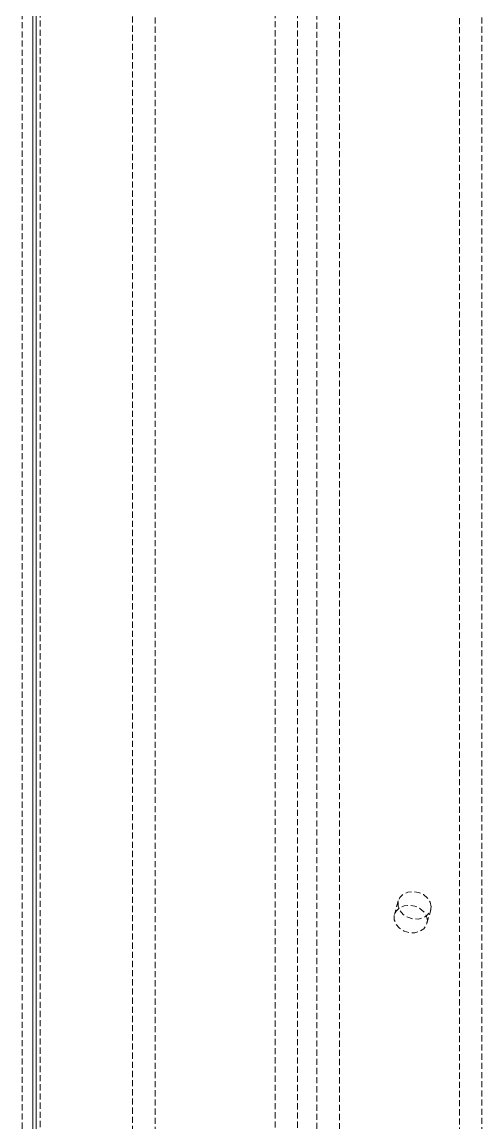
# Model space of a CAD drawing. Header units: millimetres. Extents: x 1529 to 6255, y 1713 to 5797.
# Drawn here: x 5009.7 to 5105.3, y 4724.1 to 4952.8 of the extents above; entities that cross this region are included whole.
import ezdxf

# ---------------------------------------------------------------- set-up
doc = ezdxf.new("R2010")
doc.units = ezdxf.units.MM
doc.linetypes.add('HIDDEN', pattern=[1.905, 1.27, -0.635])

msp = doc.modelspace()

# ---------------------------------------------------------------- linework, layer by layer
at = {"color": 7, "linetype": 'HIDDEN', "lineweight": 0}
for p, q in [((5075.707, 5225.055), (5075.707, 4718.8)), ((5105.337, 5222.346), (5105.337, 4716.091)), ((5071.014, 5207.95), (5071.014, 4701.695)), ((5100.644, 4698.985), (5100.644, 5127.057)), ((5009.719, 4532.385), (5009.719, 5100.697)), ((5013.477, 4532.728), (5013.477, 5101.041)), ((5037.38, 4579.106), (5037.38, 5085.361)), ((5067.011, 4576.397), (5067.011, 5082.652)), ((5032.687, 5068.256), (5032.687, 4562.001)), ((5062.318, 4559.291), (5062.318, 5065.547)), ((5087.929, 4770.215), (5087.147, 4767.364)), ((5093.897, 4765.512), (5094.68, 4768.363))]:
    msp.add_line(p, q, dxfattribs=at)
at = {"color": 7, "linetype": 'Continuous', "lineweight": 15}
for p, q in [((5012.694, 4529.878), (5012.694, 5098.19)), ((5011.989, 5098.125), (5011.989, 4529.813))]:
    msp.add_line(p, q, dxfattribs=at)
at = {"color": 7, "linetype": 'HIDDEN', "lineweight": 0, "flags": 128}
for points in [[(5094.761, 4768.973), (5094.574, 4769.918), (5094.032, 4770.795), (5093.195, 4771.508), (5092.153, 4771.982), (5091.019, 4772.163), (5089.916, 4772.033), (5088.963, 4771.606), (5088.264, 4770.927), (5087.894, 4770.071), (5087.894, 4769.13), (5088.264, 4768.207), (5088.963, 4767.4), (5089.916, 4766.799), (5091.019, 4766.467), (5092.153, 4766.441), (5093.195, 4766.723), (5094.032, 4767.284), (5094.574, 4768.062), (5094.761, 4768.973)], [(5093.979, 4766.122), (5093.792, 4767.067), (5093.25, 4767.944), (5092.413, 4768.658), (5091.371, 4769.131), (5090.237, 4769.312), (5089.133, 4769.182), (5088.181, 4768.755), (5087.482, 4768.076), (5087.112, 4767.22), (5087.112, 4766.279), (5087.482, 4765.356), (5088.181, 4764.549), (5089.133, 4763.948), (5090.237, 4763.616), (5091.371, 4763.59), (5092.413, 4763.873), (5093.25, 4764.433), (5093.792, 4765.211), (5093.979, 4766.122)]]:
    msp.add_lwpolyline(points, dxfattribs=at)

doc.saveas('drawing.dxf')
